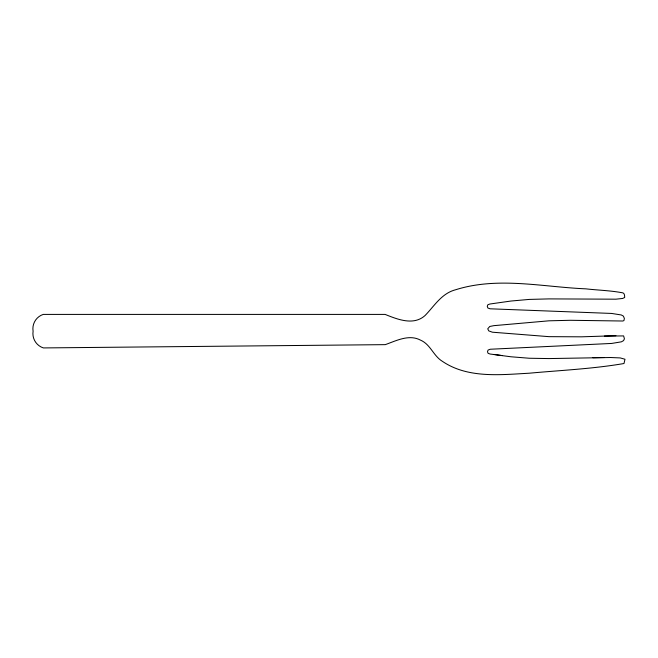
<?xml version="1.0" encoding="UTF-8"?>
<svg xmlns="http://www.w3.org/2000/svg" width="658" height="658" viewBox="0 0 658 658"><rect width="100%" height="100%" fill="white"/><g stroke="black" fill="none" stroke-linecap="round" stroke-linejoin="round"><path stroke-width="0.99" d="M604.389 336.09L623.62 335.917L624.417 338.829L623.545 340.63L621.374 341.831L611.701 343.435L490.251 349.242L488.08 350.056L487.488 351.759L488.121 353.33L490.12 354.029L510.97 356.776L529.221 358.24L548.969 358.577L610.55 357.516L620.239 357.927L624.977 359.243L623.998 363.52C592.784 368.883 560.805 370.298 529.221 373.209C500.212 374.789 467.706 378.547 442.349 361.308C433.367 355.888 430.472 344.29 420.446 340.104C408.972 334.017 396.215 340.77 385.267 344.644L43.403 347.926A15.035 15.035 0 0 1 33.097 331.221A15.035 15.035 0 0 1 43.247 314.409L385.119 314.409C397.481 319.336 413.495 325.924 425.052 315.536C434.453 305.912 441.551 293.32 455.805 289.701C497.941 276.45 542.735 287.011 585.842 288.846C598.171 290.252 610.698 290.515 622.904 292.876C624.681 293.46 624.615 296.018 624.681 297.506L622.55 298.469L615.921 299.184L548.969 298.897L529.221 299.415L510.97 301.035L489.881 304.021L487.882 304.736L487.265 306.307L487.874 308.01L490.062 308.799L611.562 313.438L621.242 314.952L623.422 316.136L624.376 318.488L623.916 320.602L622.772 321.014L570.354 320.29L548.969 320.816L493.862 325.652L489.766 326.475L487.726 328.803L488.771 330.892L492.373 332.2L548.969 336.657L581.524 336.822L615.921 335.695M592.899 357.722L604.389 357.541M493.878 354.44L502.301 355.591"/></g></svg>
